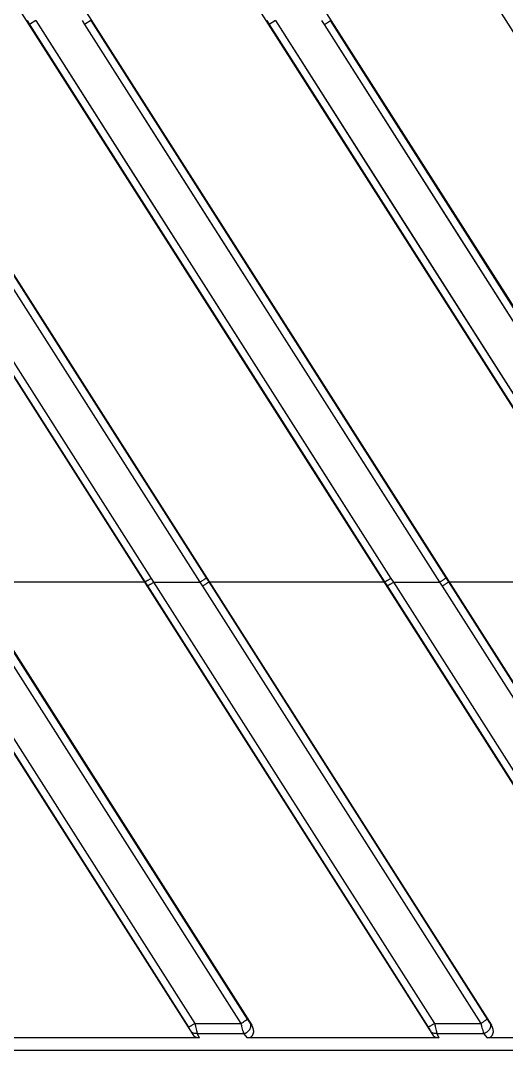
# Model space of a CAD drawing. Header units: millimetres. Extents: x 1409 to 26878, y 589 to 5187.
# Drawn here: x 2611.55 to 2631.01, y 1227.3 to 1268.54 of the extents above; entities that cross this region are included whole.
import ezdxf

# ---------------------------------------------------------------- set-up
doc = ezdxf.new("R2010")
doc.units = ezdxf.units.MM

msp = doc.modelspace()

# ---------------------------------------------------------------- linework, layer by layer
at = {"color": 7, "linetype": 'Continuous'}
for p, q in [((2556.468, 1385.5212), (2656.8341, 1227.978)), ((2556.9879, 1373.7243), (2649.6276, 1228.3091)), ((2556.468, 1370.4458), (2647.2301, 1227.978)), ((2556.9879, 1358.649), (2640.0235, 1228.3091)), ((2556.468, 1355.3704), (2637.626, 1227.978)), ((2556.468, 1340.295), (2628.0219, 1227.978)), ((2556.9879, 1328.4982), (2620.8154, 1228.3091)), ((2556.468, 1325.2196), (2618.4178, 1227.978)), ((2597.1311, 1280.5614), (2630.4194, 1228.3091)), ((2611.8068, 1268.5428), (2611.9091, 1268.3822)), ((2612.1611, 1268.5428), (2611.9091, 1268.3822)), ((2611.9091, 1268.3822), (2626.1314, 1246.0592)), ((2612.1611, 1268.5428), (2626.3828, 1246.2058)), ((2614.014, 1268.5428), (2614.1163, 1268.3821)), ((2614.3684, 1268.5428), (2614.1163, 1268.3821)), ((2614.1163, 1268.3821), (2628.3374, 1246.0459)), ((2614.1163, 1268.3821), (2618.6665, 1261.2355)), ((2614.3684, 1268.5428), (2628.5901, 1246.2205)), ((2621.4109, 1268.5428), (2621.5132, 1268.3822)), ((2621.7652, 1268.5428), (2621.5132, 1268.3822)), ((2621.5132, 1268.3822), (2623.8176, 1264.7653)), ((2621.5132, 1268.3822), (2635.7354, 1246.0592)), ((2621.7652, 1268.5428), (2635.9869, 1246.2058)), ((2621.7652, 1268.5428), (2626.2816, 1261.4492)), ((2623.7204, 1268.3821), (2623.6181, 1268.5428)), ((2623.7204, 1268.3821), (2623.9725, 1268.5428)), ((2628.9217, 1260.2129), (2623.7204, 1268.3821)), ((2637.9415, 1246.0459), (2623.7204, 1268.3821)), ((2638.1942, 1246.2205), (2623.9725, 1268.5428)), ((2623.8176, 1264.7653), (2628.2406, 1257.8229)), ((2626.2816, 1261.4492), (2630.7881, 1254.3711)), ((2609.8633, 1260.5394), (2618.986, 1246.2205)), ((2609.6111, 1260.3738), (2618.7334, 1246.0459)), ((2633.4279, 1253.1352), (2628.9217, 1260.2129)), ((2609.611, 1256.9148), (2616.5273, 1246.0592)), ((2609.8628, 1257.0682), (2616.7787, 1246.2058)), ((2630.7881, 1254.3711), (2635.9869, 1246.2058)), ((2609.6111, 1246.0709), (2616.4954, 1246.0709)), ((2616.4954, 1246.0709), (2616.5273, 1246.0592)), ((2616.5273, 1246.0592), (2616.6291, 1245.8994)), ((2616.7787, 1246.2058), (2616.8805, 1246.0459)), ((2616.8805, 1246.0459), (2628.1369, 1228.3769)), ((2616.8805, 1246.0459), (2618.7334, 1246.0459)), ((2618.7334, 1246.0459), (2618.8352, 1245.886)), ((2618.986, 1246.2205), (2619.0879, 1246.0606)), ((2619.104, 1246.0709), (2619.0879, 1246.0606)), ((2619.0879, 1246.0606), (2630.2424, 1228.5516)), ((2619.104, 1246.0709), (2626.0995, 1246.0709)), ((2626.0995, 1246.0709), (2626.1314, 1246.0592)), ((2626.1314, 1246.0592), (2626.2332, 1245.8994)), ((2626.3828, 1246.2058), (2626.4846, 1246.0459)), ((2626.4846, 1246.0459), (2637.741, 1228.3769)), ((2626.4846, 1246.0459), (2628.3374, 1246.0459)), ((2628.3374, 1246.0459), (2628.4393, 1245.886)), ((2628.5901, 1246.2205), (2628.692, 1246.0606)), ((2628.708, 1246.0709), (2628.692, 1246.0606)), ((2628.692, 1246.0606), (2639.8465, 1228.5516)), ((2628.708, 1246.0709), (2635.7036, 1246.0709)), ((2620.3857, 1228.3769), (2609.3168, 1245.7516)), ((2620.6383, 1228.5516), (2609.5694, 1245.9262)), ((2616.6291, 1245.8994), (2627.8854, 1228.2304)), ((2618.8352, 1245.886), (2629.9897, 1228.3769)), ((2626.2332, 1245.8994), (2637.4895, 1228.2304)), ((2628.4393, 1245.886), (2639.5938, 1228.3769)), ((2607.9692, 1244.4173), (2618.2814, 1228.2304)), ((2608.185, 1244.6198), (2618.5328, 1228.3769)), ((2618.5328, 1228.3769), (2620.3857, 1228.3769)), ((2620.8154, 1228.3091), (2620.7501, 1228.3905)), ((2628.1369, 1228.3769), (2629.9897, 1228.3769)), ((2630.3541, 1228.3905), (2630.4194, 1228.3091)), ((2618.3748, 1228.0693), (2618.4178, 1227.978)), ((2618.6263, 1227.9742), (2618.7086, 1227.7992)), ((2618.6263, 1227.9742), (2620.4974, 1227.9742)), ((2620.6379, 1227.7992), (2620.4974, 1227.9742)), ((2627.9789, 1228.0693), (2628.0219, 1227.978)), ((2628.2304, 1227.9742), (2628.3127, 1227.7992)), ((2628.2304, 1227.9742), (2630.1015, 1227.9742)), ((2630.1015, 1227.9742), (2630.242, 1227.7992)), ((2618.7086, 1227.7992), (2611.0169, 1227.7992)), ((2628.3127, 1227.7992), (2620.6379, 1227.7992)), ((2637.9168, 1227.7992), (2630.242, 1227.7992)), ((3155.8837, 1227.2998), (2555.8837, 1227.2998))]:
    msp.add_line(p, q, dxfattribs=at)
for points in [[(2611.9091, 1268.3822), (2616.4257, 1261.293), (2618.6366, 1257.8229)], [(2612.1611, 1268.5428), (2616.6775, 1261.4492), (2618.8883, 1257.9769)], [(2614.3684, 1268.5428), (2618.9187, 1261.4007), (2621.1299, 1257.93)], [(2633.6804, 1253.3054), (2629.1739, 1260.3786), (2626.7045, 1264.2546), (2623.9725, 1268.5428)], [(2618.6665, 1261.2355), (2623.1646, 1254.1705), (2625.6203, 1250.3136), (2628.3374, 1246.0459)], [(2609.8633, 1260.5394), (2613.148, 1255.3839), (2616.1889, 1250.6109)], [(2618.8883, 1257.9769), (2623.6526, 1250.494), (2626.3828, 1246.2058)], [(2621.1299, 1257.93), (2625.8728, 1250.4856), (2628.5901, 1246.2205)], [(2618.6366, 1257.8229), (2623.401, 1250.3447), (2626.1314, 1246.0592)], [(2628.2406, 1257.8229), (2633.0051, 1250.3447), (2635.7354, 1246.0592)]]:
    msp.add_lwpolyline(points, dxfattribs=at)
for centre, major_axis, ratio, start_param, end_param in [((2620.5536, 1228.1608), (-0.2343, 0.314), 0.7653352, -3.6604208, -1.6670496), ((2630.1577, 1228.1608), (-0.2343, 0.314), 0.7653352, -3.6604208, -1.6670496), ((2618.6592, 1228.1608), (-0.1493, 0.341), 0.8056835, -4.5212499, -3.4806224), ((2628.2633, 1228.1608), (-0.1493, 0.341), 0.8056835, -4.5212499, -3.4806224)]:
    msp.add_ellipse(centre, major_axis=major_axis, ratio=ratio, start_param=start_param, end_param=end_param, dxfattribs=at)
for points, knots in [([(2616.7787, 1246.2058), (2616.7635, 1246.1961), (2616.7335, 1246.1772), (2616.6897, 1246.1501), (2616.6488, 1246.1252), (2616.6172, 1246.1065), (2616.5943, 1246.0933), (2616.5794, 1246.0848), (2616.5662, 1246.0775), (2616.5547, 1246.0713), (2616.5451, 1246.0664), (2616.5374, 1246.0628), (2616.5322, 1246.0606), (2616.529, 1246.0595), (2616.5278, 1246.0592), (2616.5273, 1246.0592)], [0, 0, 0, 0, 0.1859008, 0.3647973, 0.5307122, 0.6782278, 0.7435346, 0.8024682, 0.8545583, 0.8993705, 0.9365517, 0.9658227, 0.9869782, 0.9944974, 1, 1, 1, 1]), ([(2616.8805, 1246.0459), (2616.8653, 1246.0362), (2616.8353, 1246.0173), (2616.7915, 1245.9902), (2616.7506, 1245.9654), (2616.719, 1245.9466), (2616.6961, 1245.9334), (2616.6812, 1245.925), (2616.668, 1245.9176), (2616.6565, 1245.9115), (2616.6469, 1245.9066), (2616.6392, 1245.9029), (2616.634, 1245.9007), (2616.6308, 1245.8997), (2616.6296, 1245.8994), (2616.6291, 1245.8994)], [0, 0, 0, 0, 0.185904, 0.364799, 0.5307095, 0.6782195, 0.7435237, 0.8024552, 0.8545437, 0.8993552, 0.9365368, 0.9658098, 0.9869696, 0.9944923, 1, 1, 1, 1]), ([(2618.986, 1246.2205), (2618.9857, 1246.2201), (2618.9849, 1246.219), (2618.9825, 1246.2165), (2618.978, 1246.2125), (2618.9711, 1246.2067), (2618.962, 1246.1997), (2618.9508, 1246.1914), (2618.9378, 1246.1819), (2618.9229, 1246.1714), (2618.8999, 1246.1554), (2618.8677, 1246.1335), (2618.8257, 1246.1055), (2618.7804, 1246.076), (2618.7492, 1246.056), (2618.7334, 1246.0459)], [0, 0, 0, 0, 0.0054472, 0.0129492, 0.0341825, 0.0636705, 0.1011867, 0.146426, 0.1990041, 0.2584491, 0.3242505, 0.4725209, 0.6385478, 0.8165037, 1, 1, 1, 1]), ([(2619.0879, 1246.0606), (2619.0876, 1246.0601), (2619.0868, 1246.0591), (2619.0844, 1246.0565), (2619.0799, 1246.0526), (2619.0729, 1246.0468), (2619.0638, 1246.0398), (2619.0527, 1246.0315), (2619.0397, 1246.022), (2619.0248, 1246.0115), (2619.0018, 1245.9955), (2618.9696, 1245.9736), (2618.9276, 1245.9456), (2618.8823, 1245.9161), (2618.8511, 1245.8961), (2618.8352, 1245.886)], [0, 0, 0, 0, 0.0054472, 0.0129493, 0.0341826, 0.0636706, 0.1011867, 0.146426, 0.1990042, 0.2584491, 0.3242505, 0.4725208, 0.6385477, 0.8165036, 1, 1, 1, 1]), ([(2626.3828, 1246.2058), (2626.3676, 1246.1961), (2626.3376, 1246.1772), (2626.2938, 1246.1501), (2626.2529, 1246.1252), (2626.2213, 1246.1065), (2626.1984, 1246.0933), (2626.1835, 1246.0848), (2626.1703, 1246.0775), (2626.1588, 1246.0713), (2626.1492, 1246.0664), (2626.1415, 1246.0628), (2626.1363, 1246.0606), (2626.1331, 1246.0595), (2626.1319, 1246.0592), (2626.1314, 1246.0592)], [0, 0, 0, 0, 0.1859008, 0.3647973, 0.5307122, 0.6782278, 0.7435346, 0.8024682, 0.8545583, 0.8993705, 0.9365517, 0.9658227, 0.9869782, 0.9944974, 1, 1, 1, 1]), ([(2626.4846, 1246.0459), (2626.4694, 1246.0362), (2626.4394, 1246.0173), (2626.3956, 1245.9902), (2626.3547, 1245.9654), (2626.3231, 1245.9466), (2626.3002, 1245.9334), (2626.2853, 1245.925), (2626.2721, 1245.9176), (2626.2606, 1245.9115), (2626.251, 1245.9066), (2626.2433, 1245.9029), (2626.2381, 1245.9007), (2626.2349, 1245.8997), (2626.2337, 1245.8994), (2626.2332, 1245.8994)], [0, 0, 0, 0, 0.185904, 0.364799, 0.5307095, 0.6782195, 0.7435237, 0.8024552, 0.8545437, 0.8993552, 0.9365368, 0.9658098, 0.9869696, 0.9944923, 1, 1, 1, 1]), ([(2628.5901, 1246.2205), (2628.5898, 1246.2201), (2628.589, 1246.219), (2628.5866, 1246.2165), (2628.5821, 1246.2125), (2628.5751, 1246.2067), (2628.566, 1246.1997), (2628.5549, 1246.1914), (2628.5419, 1246.1819), (2628.527, 1246.1714), (2628.504, 1246.1554), (2628.4718, 1246.1335), (2628.4298, 1246.1055), (2628.3845, 1246.076), (2628.3533, 1246.056), (2628.3374, 1246.0459)], [0, 0, 0, 0, 0.0054472, 0.0129492, 0.0341825, 0.0636705, 0.1011867, 0.146426, 0.1990041, 0.2584491, 0.3242505, 0.4725209, 0.6385478, 0.8165037, 1, 1, 1, 1]), ([(2628.692, 1246.0606), (2628.6917, 1246.0601), (2628.6908, 1246.0591), (2628.6884, 1246.0565), (2628.684, 1246.0526), (2628.677, 1246.0468), (2628.6679, 1246.0398), (2628.6568, 1246.0315), (2628.6437, 1246.022), (2628.6289, 1246.0115), (2628.6059, 1245.9955), (2628.5737, 1245.9736), (2628.5317, 1245.9456), (2628.4864, 1245.9161), (2628.4552, 1245.8961), (2628.4393, 1245.886)], [0, 0, 0, 0, 0.0054472, 0.0129493, 0.0341826, 0.0636706, 0.1011867, 0.146426, 0.1990042, 0.2584491, 0.3242505, 0.4725208, 0.6385477, 0.8165036, 1, 1, 1, 1]), ([(2618.5328, 1228.3769), (2618.5176, 1228.3673), (2618.4876, 1228.3484), (2618.4438, 1228.3212), (2618.4029, 1228.2964), (2618.3713, 1228.2777), (2618.3484, 1228.2644), (2618.3335, 1228.256), (2618.3203, 1228.2487), (2618.3088, 1228.2425), (2618.2992, 1228.2376), (2618.2915, 1228.234), (2618.2863, 1228.2318), (2618.2831, 1228.2308), (2618.2819, 1228.2305), (2618.2814, 1228.2304)], [0, 0, 0, 0, 0.185904, 0.364799, 0.5307095, 0.6782195, 0.7435237, 0.8024552, 0.8545437, 0.8993552, 0.9365368, 0.9658098, 0.9869696, 0.9944923, 1, 1, 1, 1]), ([(2618.2814, 1228.2304), (2618.291, 1228.2153), (2618.3095, 1228.1857), (2618.3352, 1228.1428), (2618.3543, 1228.1092), (2618.3671, 1228.0851), (2618.3725, 1228.0743), (2618.3748, 1228.0693)], [0, 0, 0, 0, 0.2883649, 0.5620024, 0.8056844, 0.9103883, 1, 1, 1, 1]), ([(2618.5328, 1228.3769), (2618.5429, 1228.3374), (2618.562, 1228.2609), (2618.5881, 1228.1521), (2618.6068, 1228.0691), (2618.619, 1228.0114), (2618.6241, 1227.9859), (2618.6263, 1227.9742)], [0, 0, 0, 0, 0.2960219, 0.5720543, 0.8118123, 0.9132539, 1, 1, 1, 1]), ([(2620.3857, 1228.3769), (2620.4015, 1228.387), (2620.4327, 1228.407), (2620.478, 1228.4366), (2620.52, 1228.4645), (2620.5522, 1228.4864), (2620.5752, 1228.5024), (2620.5901, 1228.513), (2620.6031, 1228.5224), (2620.6143, 1228.5307), (2620.6234, 1228.5378), (2620.6303, 1228.5435), (2620.6348, 1228.5475), (2620.6372, 1228.55), (2620.638, 1228.5511), (2620.6383, 1228.5516)], [0, 0, 0, 0, 0.1834964, 0.3614523, 0.5274792, 0.6757495, 0.7415509, 0.8009958, 0.853574, 0.8988133, 0.9363294, 0.9658174, 0.9870507, 0.9945528, 1, 1, 1, 1]), ([(2620.4974, 1227.9742), (2620.4893, 1227.9994), (2620.472, 1228.0567), (2620.4452, 1228.1513), (2620.4158, 1228.2602), (2620.3958, 1228.3371), (2620.3857, 1228.3769)], [0, 0, 0, 0, 0.1900712, 0.4299245, 0.7050994, 1, 1, 1, 1]), ([(2620.4974, 1227.9742), (2620.5209, 1227.9792), (2620.5674, 1227.9948), (2620.6314, 1228.032), (2620.6872, 1228.0812), (2620.7317, 1228.1394), (2620.762, 1228.2034), (2620.7763, 1228.2693), (2620.7735, 1228.3334), (2620.7596, 1228.3728), (2620.7501, 1228.3905)], [0, 0, 0, 0, 0.1298094, 0.2633664, 0.3977683, 0.529923, 0.6571659, 0.7777936, 0.8915544, 1, 1, 1, 1]), ([(2620.7501, 1228.3905), (2620.7418, 1228.4008), (2620.7242, 1228.4241), (2620.6972, 1228.4623), (2620.668, 1228.5055), (2620.6483, 1228.5359), (2620.6383, 1228.5516)], [0, 0, 0, 0, 0.2025139, 0.4461984, 0.71616, 1, 1, 1, 1]), ([(2628.1369, 1228.3769), (2628.1217, 1228.3673), (2628.0917, 1228.3484), (2628.0479, 1228.3212), (2628.007, 1228.2964), (2627.9754, 1228.2777), (2627.9525, 1228.2644), (2627.9376, 1228.256), (2627.9244, 1228.2487), (2627.9129, 1228.2425), (2627.9033, 1228.2376), (2627.8956, 1228.234), (2627.8904, 1228.2318), (2627.8872, 1228.2308), (2627.886, 1228.2305), (2627.8854, 1228.2304)], [0, 0, 0, 0, 0.185904, 0.364799, 0.5307095, 0.6782195, 0.7435237, 0.8024552, 0.8545437, 0.8993552, 0.9365368, 0.9658098, 0.9869696, 0.9944923, 1, 1, 1, 1]), ([(2627.8854, 1228.2304), (2627.8951, 1228.2153), (2627.9136, 1228.1857), (2627.9393, 1228.1428), (2627.9584, 1228.1092), (2627.9712, 1228.0851), (2627.9766, 1228.0743), (2627.9789, 1228.0693)], [0, 0, 0, 0, 0.2883649, 0.5620024, 0.8056844, 0.9103883, 1, 1, 1, 1]), ([(2628.1369, 1228.3769), (2628.147, 1228.3374), (2628.1661, 1228.2609), (2628.1921, 1228.1521), (2628.2109, 1228.0691), (2628.2231, 1228.0114), (2628.2282, 1227.9859), (2628.2304, 1227.9742)], [0, 0, 0, 0, 0.2960219, 0.5720543, 0.8118123, 0.9132539, 1, 1, 1, 1]), ([(2630.2424, 1228.5516), (2630.2421, 1228.5511), (2630.2413, 1228.55), (2630.2389, 1228.5475), (2630.2344, 1228.5435), (2630.2274, 1228.5378), (2630.2183, 1228.5307), (2630.2072, 1228.5224), (2630.1942, 1228.513), (2630.1793, 1228.5024), (2630.1563, 1228.4864), (2630.1241, 1228.4645), (2630.0821, 1228.4366), (2630.0368, 1228.407), (2630.0056, 1228.387), (2629.9897, 1228.3769)], [0, 0, 0, 0, 0.0054472, 0.0129493, 0.0341826, 0.0636706, 0.1011867, 0.146426, 0.1990042, 0.2584491, 0.3242505, 0.4725208, 0.6385477, 0.8165036, 1, 1, 1, 1]), ([(2629.9897, 1228.3769), (2629.9999, 1228.3371), (2630.0199, 1228.2602), (2630.0493, 1228.1513), (2630.0761, 1228.0568), (2630.0934, 1227.9994), (2630.1015, 1227.9742)], [0, 0, 0, 0, 0.2948555, 0.5700146, 0.8098999, 1, 1, 1, 1]), ([(2630.3541, 1228.3905), (2630.3637, 1228.3728), (2630.3775, 1228.3334), (2630.3804, 1228.2693), (2630.3661, 1228.2034), (2630.3358, 1228.1394), (2630.2913, 1228.0812), (2630.2354, 1228.032), (2630.1715, 1227.9948), (2630.1249, 1227.9792), (2630.1015, 1227.9742)], [0, 0, 0, 0, 0.1084456, 0.2222064, 0.3428341, 0.470077, 0.6022317, 0.7366336, 0.8701906, 1, 1, 1, 1]), ([(2630.2424, 1228.5516), (2630.2524, 1228.5359), (2630.2721, 1228.5055), (2630.3012, 1228.4623), (2630.3283, 1228.4241), (2630.3459, 1228.4008), (2630.3541, 1228.3905)], [0, 0, 0, 0, 0.2838052, 0.5537507, 0.7974602, 1, 1, 1, 1]), ([(2618.6263, 1227.9742), (2618.6015, 1227.971), (2618.552, 1227.9703), (2618.4814, 1227.9865), (2618.42, 1228.0193), (2618.3877, 1228.0515), (2618.3748, 1228.0693)], [0, 0, 0, 0, 0.2666882, 0.5222153, 0.7658226, 1, 1, 1, 1]), ([(2628.2304, 1227.9742), (2628.2056, 1227.971), (2628.1561, 1227.9703), (2628.0855, 1227.9865), (2628.0241, 1228.0193), (2627.9918, 1228.0515), (2627.9789, 1228.0693)], [0, 0, 0, 0, 0.2666882, 0.5222153, 0.7658226, 1, 1, 1, 1])]:
    msp.add_open_spline(points, degree=3, knots=knots, dxfattribs=at)

doc.saveas('drawing.dxf')
